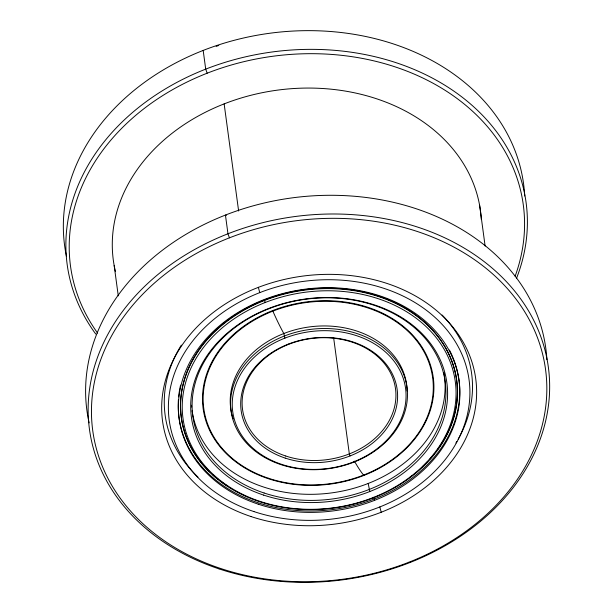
<?xml version="1.0" encoding="UTF-8"?>
<svg xmlns="http://www.w3.org/2000/svg" width="613" height="613" viewBox="0 0 613 613"><rect width="100%" height="100%" fill="white"/><g stroke="black" fill="none" stroke-linecap="round" stroke-linejoin="round"><path stroke-width="0.92" d="M226.396 215.385L225.438 215.063L227.967 233.775L229.431 237.836M408.863 562.251L409.821 562.573M363.793 475.466L363.555 475.098A65.928 11.854 68.6 0 1 354.429 461.16M268.532 308.531L269.007 308.691M288.233 344.146L288.715 344.376M353.394 461.972L353.877 462.133M373.102 497.587L373.547 498.085L373.516 497.281M369.769 491.565L368.214 483.45M350.061 455.942L349.333 453.911L333.618 337.679M284.899 338.123L283.819 333.518A65.928 11.854 68.6 0 1 272.862 311.12L272.609 310.592M265.199 302.5L264.402 300.002M207.171 73.2L205.707 69.131L203.179 50.427M379.815 506.905L381.202 512.238M258.349 287.298L259.743 292.639M479.611 205.278L485.121 246.043M374.428 498.928L374.612 500.331M224.143 103.888L238.626 211.002M114.171 265.529L118.271 295.864M233.162 418.855A88.755 70.227 -7.7 0 1 306.584 327.342A88.755 70.227 -7.7 0 1 407.124 391.033M443.873 372.62A127.351 100.762 -7.7 0 1 334.208 492.523A127.351 100.762 -7.7 0 1 192.084 410.71M191.647 407.055A127.351 100.762 -7.7 0 1 191.494 405.224M209.638 471.795A138.921 109.919 -7.7 0 1 221.101 325.511A138.921 109.919 -7.7 0 1 404.028 307.374A138.921 109.919 -7.7 0 1 437.897 449.16M434.678 453.421A138.921 109.919 -7.7 0 1 430.035 458.93M427.575 461.612A138.921 109.919 -7.7 0 1 422.372 466.807M411.683 475.91A138.921 109.919 -7.7 0 1 410.166 477.06M227.653 486.117A138.921 109.919 -7.7 0 1 225.392 484.615M223.178 483.075A138.921 109.919 -7.7 0 1 220.297 480.952M218.19 479.32A138.921 109.919 -7.7 0 1 212.818 474.769M216.167 46.35A228.457 180.758 -7.7 0 1 218.78 45.485M66.472 256.395A231.538 183.203 -7.7 0 1 270.532 33.148A231.538 183.203 -7.7 0 1 524.69 195.999M97.613 333.097A228.457 180.758 -7.7 0 1 272.364 56.319A228.457 180.758 -7.7 0 1 515.127 276.195M95.758 334.054A231.538 183.203 -7.7 0 1 272.9 51.875A231.538 183.203 -7.7 0 1 516.498 278.363M89.146 422.901A231.538 183.203 -7.7 0 1 290.991 198.03A231.538 183.203 -7.7 0 1 546.896 359.685M115.459 271.651A185.233 146.561 -7.7 0 1 275.551 90.402A185.233 146.561 -7.7 0 1 481.305 219.454M449.436 350.038A141.243 111.75 -7.7 0 1 342.154 508.077A141.243 111.75 -7.7 0 1 178.398 399.653M178.621 396.925A141.243 111.75 -7.7 0 1 180.559 385.094M442.119 315.044A154.645 122.355 -7.7 0 1 458.149 439.199M456.831 441.475A154.645 122.355 -7.7 0 1 455.911 442.984M197.968 477.075A154.645 122.355 -7.7 0 1 181.325 345.134M264.119 493.005A127.351 100.762 -7.7 0 0 445.574 385.079A127.351 100.762 -7.7 0 0 247.376 319.243A127.351 100.762 -7.7 0 0 264.119 493.005M263.582 495.082A128.891 101.98 -7.7 0 0 447.229 385.845A128.891 101.98 -7.7 0 0 246.633 319.204A128.891 101.98 -7.7 0 0 263.582 495.082M268.149 478.63A116.102 91.858 -7.7 0 0 433.575 380.236A116.102 91.858 -7.7 0 0 252.878 320.216A116.102 91.858 -7.7 0 0 268.149 478.63M268.425 478.247A115.474 91.368 -7.7 0 0 432.962 380.389A115.474 91.368 -7.7 0 0 253.246 320.691A115.474 91.368 -7.7 0 0 268.425 478.247M259.13 501.541A138.921 109.919 -7.7 0 0 457.076 383.807A138.921 109.919 -7.7 0 0 240.855 311.979A138.921 109.919 -7.7 0 0 259.13 501.541M259.92 501.342A137.381 108.7 -7.7 0 0 455.666 384.91A137.381 108.7 -7.7 0 0 241.851 313.887A137.381 108.7 -7.7 0 0 259.92 501.342M280.754 464.554A88.755 70.227 -7.7 0 0 407.224 389.332A88.755 70.227 -7.7 0 0 269.084 343.441A88.755 70.227 -7.7 0 0 280.754 464.554M281.551 464.347A87.215 69.008 -7.7 0 0 405.814 390.435A87.215 69.008 -7.7 0 0 270.08 345.349A87.215 69.008 -7.7 0 0 281.551 464.347M285.75 456.018A77.177 61.07 -7.7 0 0 395.722 390.611A77.177 61.07 -7.7 0 0 275.597 350.705A77.177 61.07 -7.7 0 0 285.75 456.018M285.206 458.087A78.725 62.288 -7.7 0 0 397.377 391.37A78.725 62.288 -7.7 0 0 274.854 350.674A78.725 62.288 -7.7 0 0 285.206 458.087M220.657 568.489A228.457 180.758 -7.7 0 0 546.175 374.88A228.457 180.758 -7.7 0 0 190.612 256.763A228.457 180.758 -7.7 0 0 220.657 568.489M219.071 568.895A231.538 183.203 -7.7 0 0 548.987 372.666A231.538 183.203 -7.7 0 0 188.628 252.954A231.538 183.203 -7.7 0 0 219.071 568.895M258.257 504.185A141.243 111.75 -7.7 0 0 459.505 384.489A141.243 111.75 -7.7 0 0 239.683 311.465A141.243 111.75 -7.7 0 0 258.257 504.185M253.928 511.579A151.273 119.688 -7.7 0 0 469.474 383.378A151.273 119.688 -7.7 0 0 234.036 305.167A151.273 119.688 -7.7 0 0 253.928 511.579M251.024 516.552A158.016 125.029 -7.7 0 0 476.178 382.642A158.016 125.029 -7.7 0 0 230.243 300.945A158.016 125.029 -7.7 0 0 251.024 516.552"/></g></svg>
